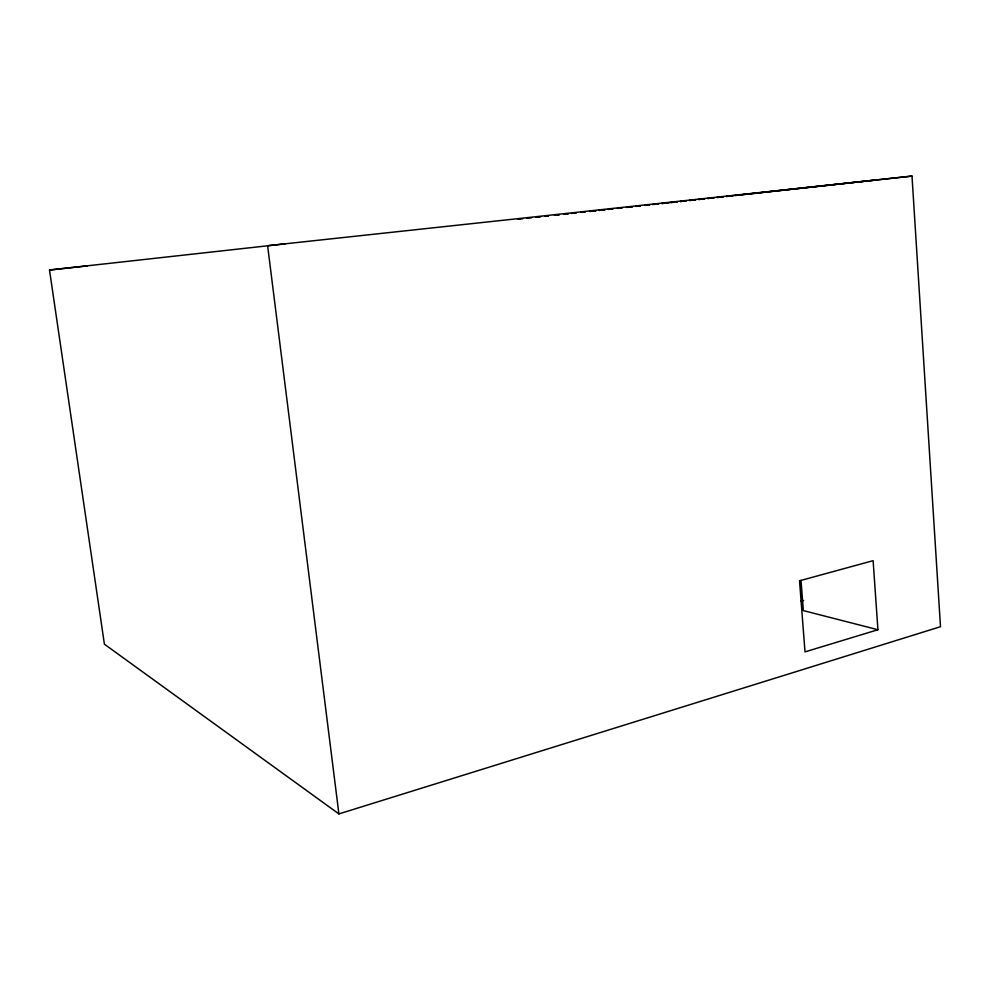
<?xml version="1.0" encoding="UTF-8"?>
<svg xmlns="http://www.w3.org/2000/svg" width="990" height="990" viewBox="0 0 990 990"><rect width="100%" height="100%" fill="white"/><g stroke="black" fill="none" stroke-linecap="round" stroke-linejoin="round"><path stroke-width="1.49" d="M338.902 813.916L940.5 626.707L912 176.084L267.609 245.706L338.902 813.916L104.408 644.193L49.5 270.01L285.207 243.849M877.92 629.727L805.006 651.89L799.536 580.796L873.118 560.674L877.92 629.727L803.336 610.595L801.009 580.388M800.712 601.338L803.608 600.522M84.41 266.223L87.145 265.926L49.5 270.01M518.079 219.273L522.584 218.778M527.051 218.283L531.531 217.812M536.234 217.28L539.303 216.946M545.428 216.278L548.485 215.931M554.61 215.263L559.214 214.756M563.805 214.261L568.396 213.753L563.644 214.298M571.465 213.419L576.056 212.912M580.647 212.404L585.251 211.897L582.058 212.281M589.842 211.402L595.968 210.722M599.024 210.387L605.15 209.719L598.938 210.424M608.219 209.385L612.81 208.878M626.596 207.368L632.721 206.7L626.559 207.393M652.633 204.509L658.758 203.841L654.18 204.361M661.827 203.507L677.135 201.824M680.204 201.49L686.33 200.809L680.279 201.502M695.512 199.807L689.387 200.475L695.624 199.819M698.581 199.473L704.707 198.792L698.693 199.485M707.763 198.458L713.889 197.79M716.958 197.456L723.084 196.775M726.153 196.441L874.702 180.143M536.023 217.33L540.627 216.822M545.23 216.315L548.299 215.981M554.437 215.3L559.041 214.805M572.851 213.283L575.92 212.949M589.731 211.439L595.869 210.759M608.145 209.41L612.748 208.915M661.852 203.519L668.002 202.851M671.072 202.517L677.21 201.836M707.899 198.47L714.038 197.802M717.107 197.468L723.245 196.787M726.313 196.453L732.452 195.772M735.521 195.438L912 176.084M622.005 207.875L617.413 208.37L621.955 207.9M640.382 205.858L635.79 206.353L640.369 205.883M649.576 204.843L644.973 205.351L649.576 204.868"/></g></svg>
